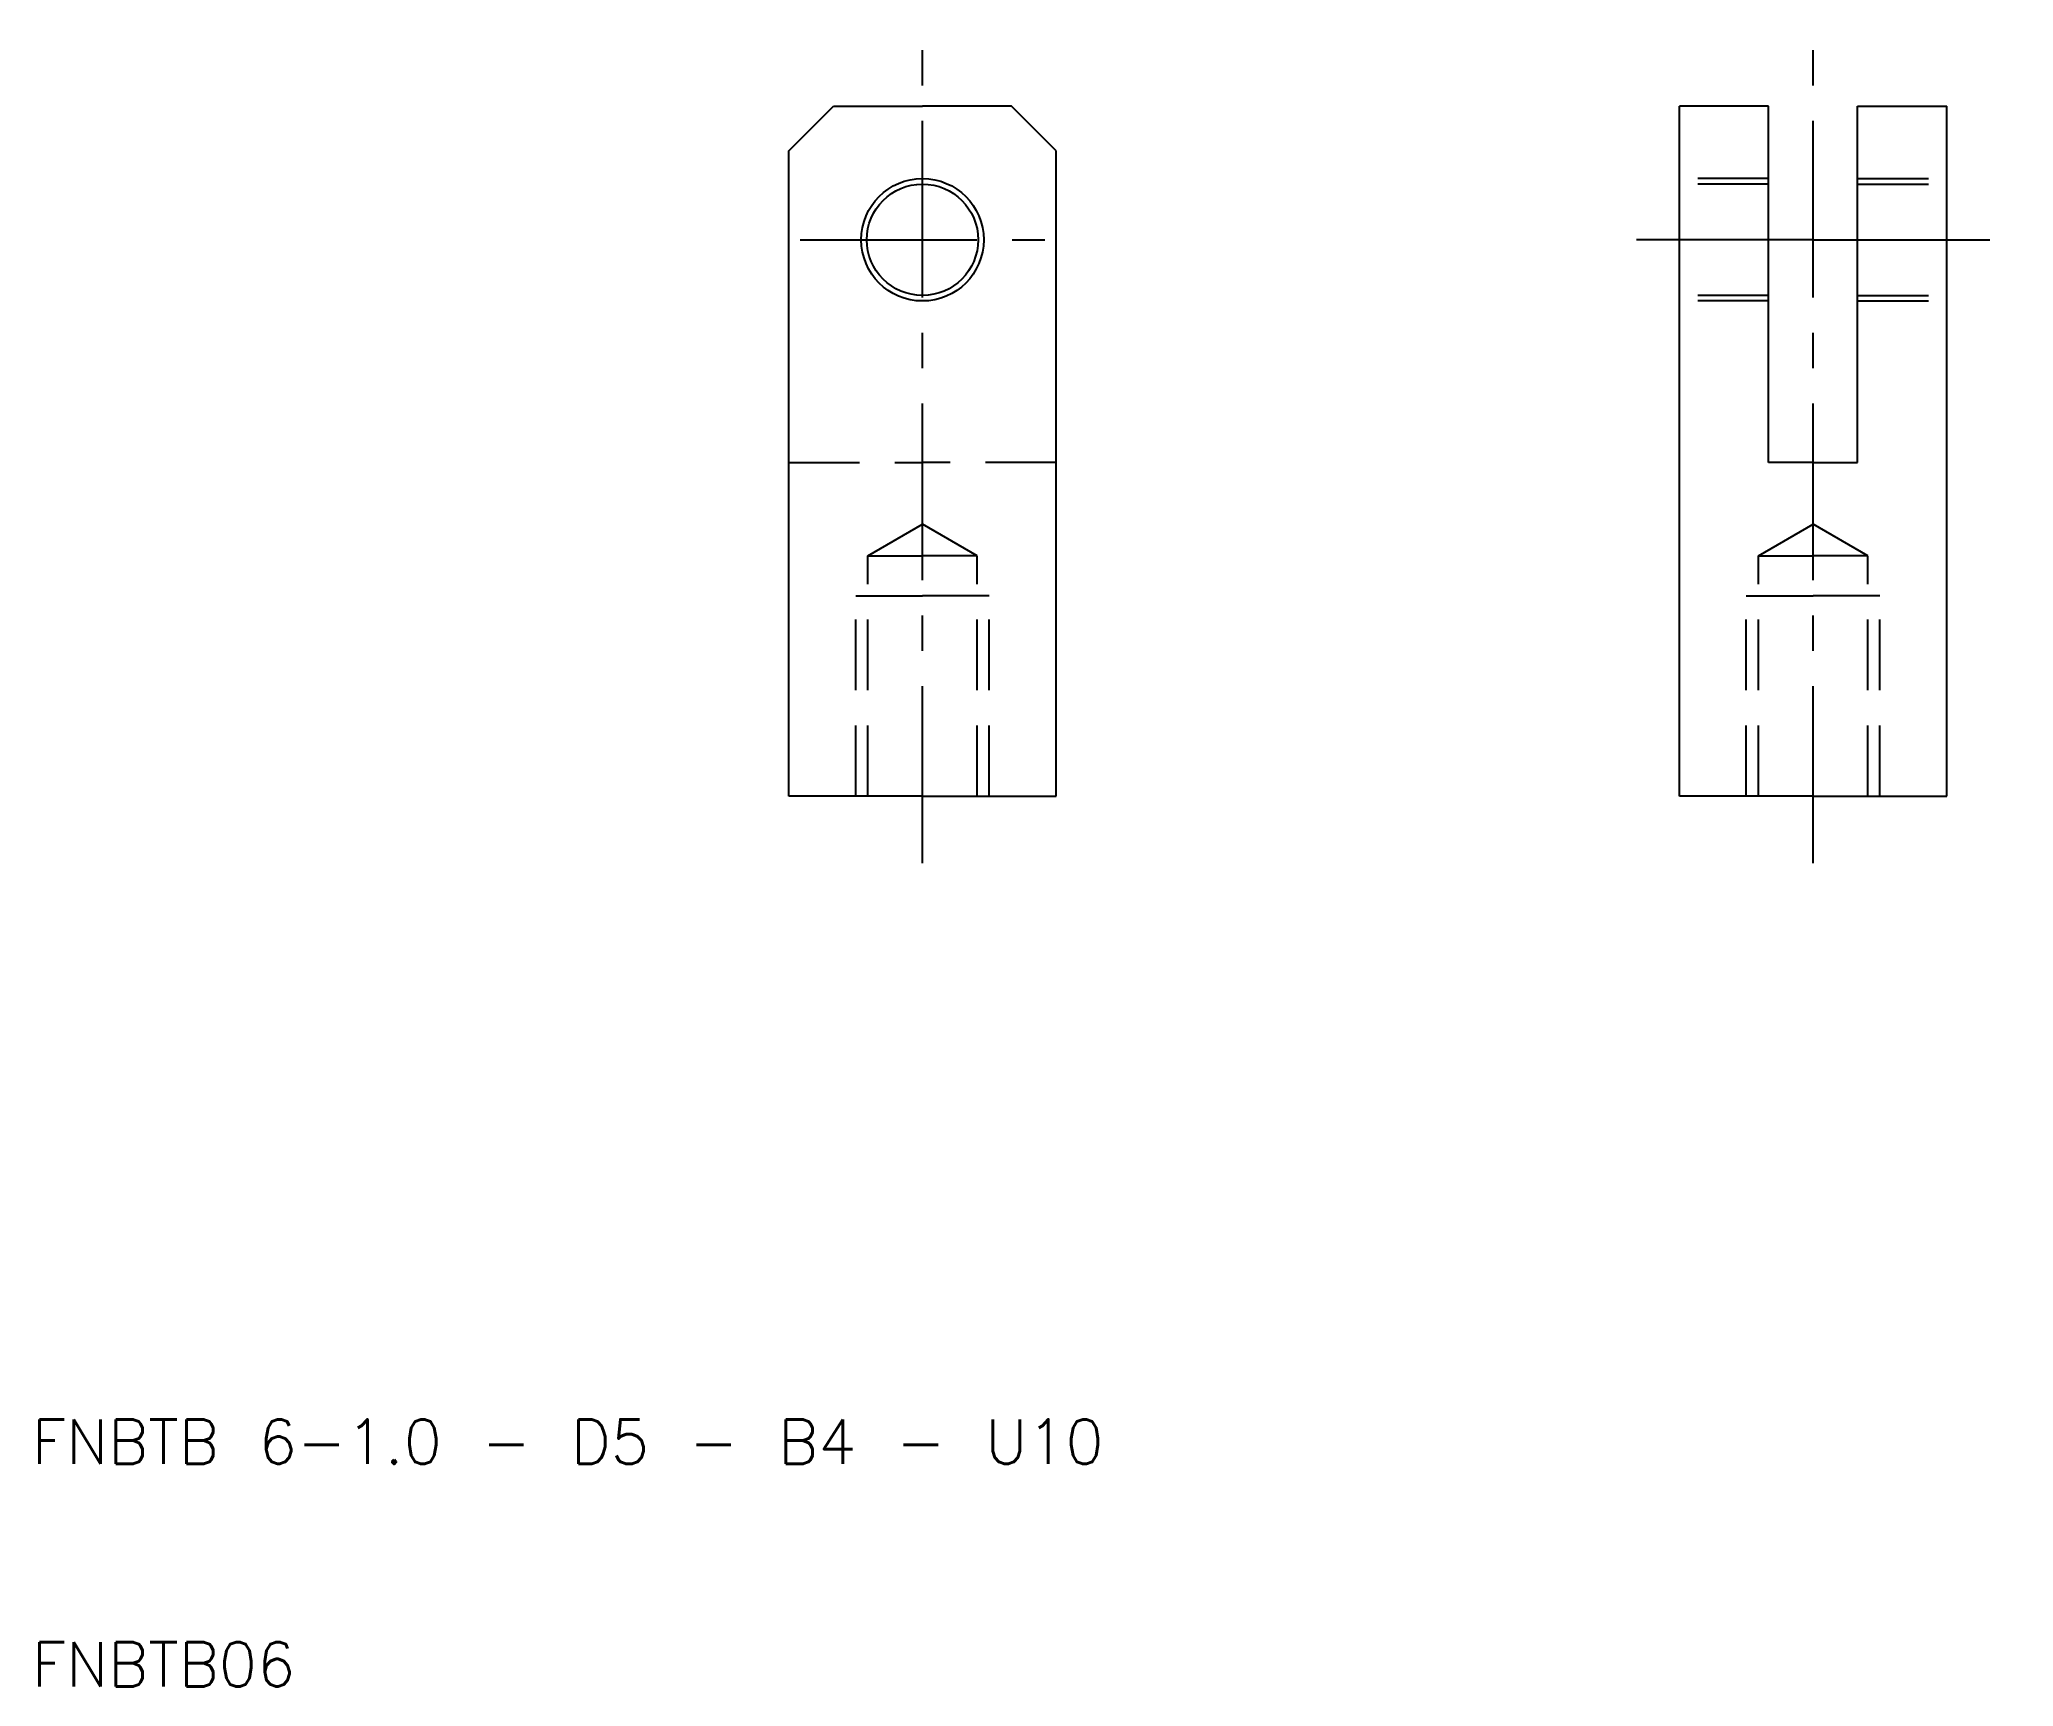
# Model space of a CAD drawing. Extents: x 10.3 to 99, y 10 to 84.
import ezdxf

# ---------------------------------------------------------------- set-up
doc = ezdxf.new("R2010")
doc.units = 0
doc.header["$LTSCALE"] = 0.25
doc.linetypes.add('CENTER', pattern=[50.8, 31.75, -6.35, 6.35, -6.35])
doc.linetypes.add('DASHED', pattern=[19.05, 12.7, -6.35])
doc.layers.get('0').update_dxf_attribs({"linetype": 'CONTINUOUS'})
doc.layers.add('CENTER', color=1, linetype='CENTER')
doc.styles.get("Standard").update_dxf_attribs({"font": 'txt.shx', "bigfont": 'extfont.shx'})

msp = doc.modelspace()

# ---------------------------------------------------------------- linework, layer by layer
at = {"color": 7, "linetype": 'CONTINUOUS'}
for p, q in [((44, 79), (46, 81)), ((46, 81), (50, 81)), ((54, 81), (50, 81)), ((56, 79), (54, 81)), ((84, 50), (84, 81)), ((88, 81), (84, 81)), ((88, 65), (88, 81)), ((92, 65), (92, 81)), ((92, 81), (96, 81)), ((96, 50), (96, 81)), ((44, 50), (44, 79)), ((56, 50), (56, 79)), ((90, 65), (88, 65)), ((90, 65), (92, 65)), ((50, 50), (44, 50)), ((50, 50), (56, 50)), ((90, 50), (84, 50)), ((90, 50), (96, 50))]:
    msp.add_line(p, q, dxfattribs=at)
at = {"color": 3, "linetype": 'DASHED'}
for p, q in [((88, 77.75), (84, 77.75)), ((88, 77.5), (84, 77.5)), ((92, 77.75), (96, 77.75)), ((92, 77.5), (96, 77.5)), ((88, 72.5), (84, 72.5)), ((88, 72.25), (84, 72.25)), ((92, 72.5), (96, 72.5)), ((92, 72.25), (96, 72.25)), ((44, 65), (50, 65)), ((56, 65), (50, 65)), ((47.541, 60.8), (50, 62.22)), ((52.459, 60.8), (50, 62.22)), ((87.541, 60.8), (90, 62.22)), ((92.459, 60.8), (90, 62.22)), ((47.541, 50), (47.541, 60.8)), ((47.541, 60.8), (50, 60.8)), ((52.459, 60.8), (50, 60.8)), ((52.459, 50), (52.459, 60.8)), ((87.541, 50), (87.541, 60.8)), ((87.541, 60.8), (90, 60.8)), ((92.459, 60.8), (90, 60.8)), ((92.459, 50), (92.459, 60.8)), ((47, 50), (47, 59)), ((47, 59), (50, 59)), ((53, 59), (50, 59)), ((53, 50), (53, 59)), ((87, 50), (87, 59)), ((87, 59), (90, 59)), ((93, 59), (90, 59)), ((93, 50), (93, 59))]:
    msp.add_line(p, q, dxfattribs=at)
at = {"color": 7, "linetype": 'CONTINUOUS'}
for radius in [2.75, 2.5]:
    msp.add_circle((50, 75), radius, dxfattribs=at)
at = {"layer": 'CENTER', "color": 1, "linetype": 'CENTER'}
for p, q in [((50, 47), (50, 84)), ((90, 47), (90, 84)), ((44.5, 75), (55.5, 75)), ((90, 75), (81, 75)), ((90, 75), (99, 75))]:
    msp.add_line(p, q, dxfattribs=at)

# ---------------------------------------------------------------- texts
for s, p in [('FNBTB 6-1.0 - D5 - B4 - U10', (10, 20)), ('FNBTB06', (10, 10))]:
    msp.add_text(s, height=2).set_placement(p)

doc.saveas('drawing.dxf')
